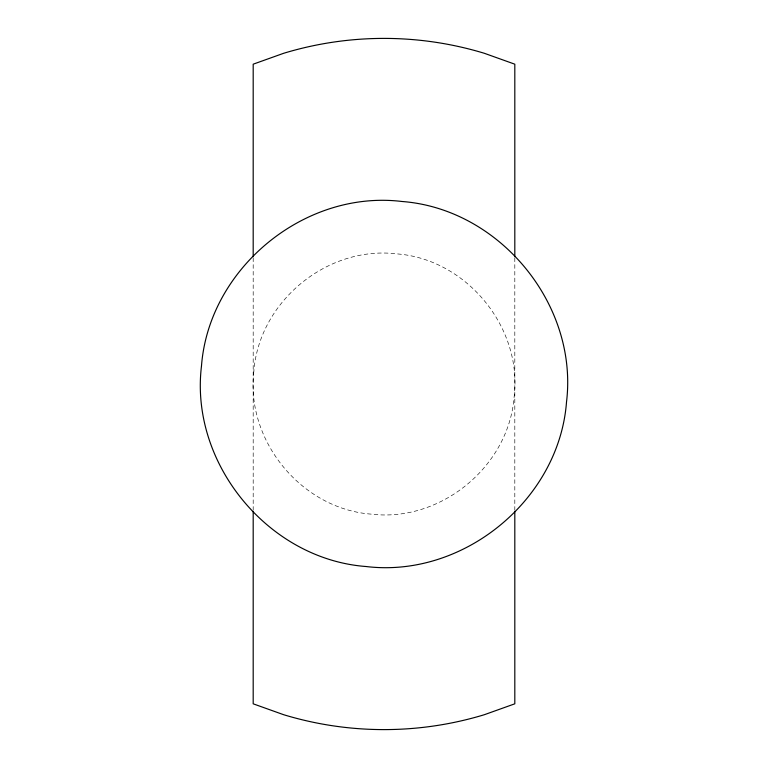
<?xml version="1.0" encoding="UTF-8"?>
<svg xmlns="http://www.w3.org/2000/svg" width="768" height="768" viewBox="0 0 768 768"><rect width="100%" height="100%" fill="white"/><g stroke="black" fill="none" stroke-linecap="round" stroke-linejoin="round"><path stroke-width="0.58" stroke-dasharray="3.84 2.88" d="M514.81 257.885L514.81 510.115M253.19 257.885L253.19 510.115M253.872 371.184C245.414 440.573 301.478 508.886 371.184 514.128C440.573 522.586 508.886 466.522 514.128 396.816C522.586 327.427 466.522 259.114 396.816 253.872C327.427 245.414 259.114 301.478 253.872 371.184"/><path stroke-width="1.15" d="M514.81 256.714L514.81 64.186L484.32 53.28A345.6 345.6 0 0 0 283.68 53.28L253.19 64.186L253.19 256.714M514.81 511.286L514.81 703.814L484.32 714.72A345.6 345.6 0 0 1 283.68 714.72L253.19 703.814L253.19 511.286M201.485 366.019C189.619 463.344 268.262 559.162 366.019 566.515C463.344 578.381 559.162 499.738 566.515 401.981C578.381 304.656 499.738 208.838 401.981 201.485C304.656 189.619 208.838 268.262 201.485 366.019"/></g></svg>
